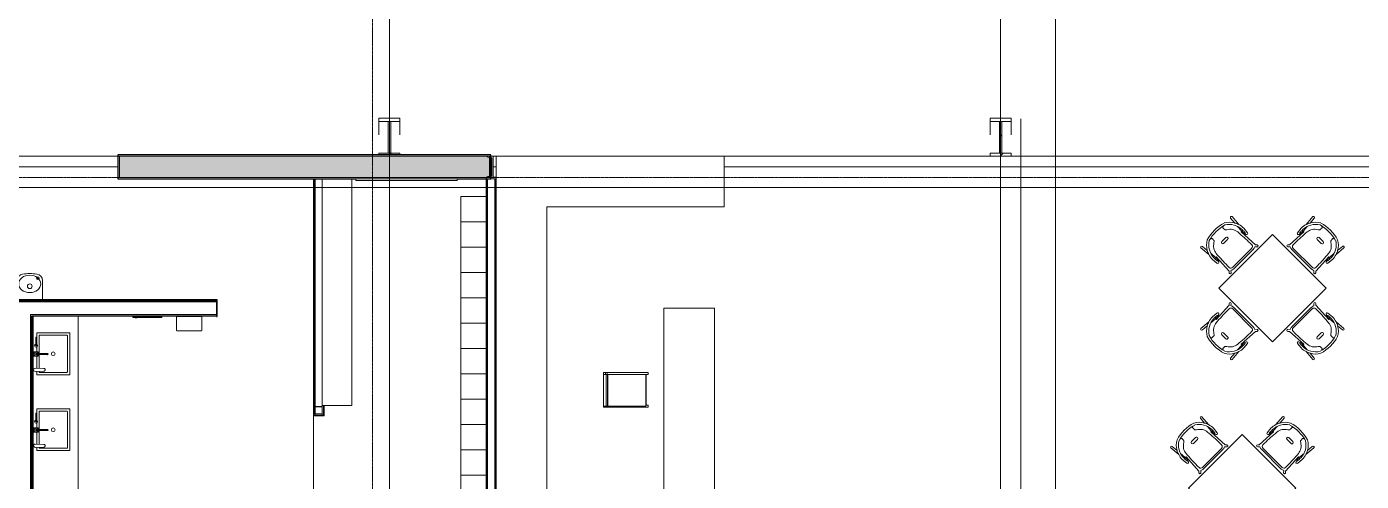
# Model space of a CAD drawing. Header units: inches. Extents: x 25369 to 33161, y -23509 to -20274.
# Drawn here: x 31449 to 32081, y -22514 to -22298 of the extents above; entities that cross this region are included whole.
import ezdxf

# ---------------------------------------------------------------- set-up
doc = ezdxf.new("R2010")
doc.units = ezdxf.units.IN
doc.header["$MEASUREMENT"] = 0
doc.linetypes.add('Grid Line 1_2_', pattern=[0.875, 0.5, -0.125, 0.125, -0.125])
for name, color, linetype, lineweight in [('A-AREA', 32, 'Continuous', 9), ('A-FLOR', 192, 'Continuous', 9), ('A-GENM', 13, 'Continuous', 9), ('A-WALL', 113, 'Continuous', 9), ('A-WALL-PATT', 111, 'Continuous', 25), ('G-ANNO-SYMB', 111, 'Continuous', 9), ('I-FURN', 30, 'Continuous', 9), ('I-WALL', 2, 'Continuous', 9), ('P-SANR-FIXT', 6, 'Continuous', 9), ('Q-CASE', 31, 'Continuous', 9), ('Q-SPCQ', 91, 'Continuous', 9), ('S-BEAM', 12, 'Continuous', 9), ('S-COLS', 52, 'Continuous', 9), ('S-GRID', 1, 'Continuous', 9)]:
    doc.layers.add(name, color=color, linetype=linetype, lineweight=lineweight)
pattern_1 = [(0, (5929.126, 0), (61.44, 15.36), [2.534, -43.546, 2.534, -43.546, -245.76]), (0, (5929.126, 0), (61.44, 15.36), [-92.16, 2.534, -89.626, 2.534, -43.546, -107.52]), (0, (5929.126, 0), (61.44, 15.36), [-230.4, 2.534, -28.186, 2.534, -74.266]), (120, (5952.166, 7.68), (-44.02215, 45.528601), [2.534, -43.546, 2.534, -43.546, -245.76]), (120, (5952.166, 7.68), (-44.02215, 45.528601), [-92.16, 2.534, -89.626, 2.534, -43.546, -107.52]), (120, (5952.166, 7.68), (-44.02215, 45.528601), [-230.4, 2.534, -28.186, 2.534, -74.266]), (240, (5959.846, 38.4), (-17.41785, -60.888601), [2.534, -43.546, 2.534, -43.546, -245.76]), (240, (5959.846, 38.4), (-17.41785, -60.888601), [-92.16, 2.534, -89.626, 2.534, -43.546, -107.52]), (240, (5959.846, 38.4), (-17.41785, -60.888601), [-230.4, 2.534, -28.186, 2.534, -74.266])]
pattern_2 = [(225, (31620.517, -22360.053), (19.00703, -19.00703), []), (225, (31620.517, -22388.853), (19.00703, -19.00703), [])]
pattern_3 = [(225, (31910.017, -22360.053), (19.00703, -19.00703), []), (225, (31910.017, -22388.853), (19.00703, -19.00703), [])]

# ---------------------------------------------------------------- blocks, each defined once
blk = doc.blocks.new('Locker-Double Stacked - 12_ x 12_-3246-Overall Floor Plan')
at = {"layer": 'I-FURN', "color": 7}
for p, q in [((-6, -6), (-6, 6)), ((-6, 6), (6, 6)), ((6, 6), (6, -6)), ((6, -6), (-6, -6))]:
    blk.add_line(p, q, dxfattribs=at)
blk = doc.blocks.new('Furniture 6 - Furniture 1-2394-Overall Floor Plan')
at = {"layer": 'I-FURN', "color": 7}
for p, q in [((25639.99, -22496.3), (25639.99, -22496.43)), ((25653.99, -22603.74), (25653.99, -22496.3)), ((25639.99, -22603.74), (25653.99, -22603.74))]:
    blk.add_line(p, q, dxfattribs=at)
blk = doc.blocks.new('Drinking_Fountain-Haws_Corporation-Wall_Mounted_1119 - 1119-355850-Overall Floor Plan')
at = {"layer": 'P-SANR-FIXT', "color": 7}
for p, q in [((13.07, 20.75), (13.07, 5.95)), ((25.07, 5.95), (25.07, 20.75)), ((29.07, 15), (29.07, 5.95)), ((41.07, 5.95), (41.07, 15)), ((43.07, 5.95), (11.07, 5.95)), ((11.07, 5.95), (11.07, 5.7)), ((43.07, 5.7), (43.07, 5.95))]:
    blk.add_line(p, q, dxfattribs=at)
for centre, radius in [((19.07, 17.94), 1.13), ((22.94, 21.8), 0.625), ((35.07, 12.19), 1.13), ((38.94, 16.07), 0.625)]:
    blk.add_circle(centre, radius, dxfattribs=at)
for centre, radius, start, end in [((16.07, 20.75), 3, 97.57756, 180), ((19.07, -1.8), 25.75, 82.42244, 97.57756), ((22.07, 20.75), 3, 360, 82.42244), ((32.07, 15), 3, 97.57756, 180), ((35.07, -7.55), 25.75, 82.42244, 97.57756), ((38.07, 15), 3, 360, 82.42244)]:
    blk.add_arc(centre, radius, start, end, dxfattribs=at)
for centre, ratio in [((19.07, 19.07), 0.786373), ((35.07, 13.32), 0.786365)]:
    blk.add_ellipse(centre, major_axis=(-5.25, 0), ratio=ratio, dxfattribs=at)
blk = doc.blocks.new('Dispenser_Disposal-Paper-Frost_Products_LTD_-Recessed-400A - Steel-Stainless-37173-Overall Floor Plan')
at = {"layer": 'Q-SPCQ', "color": 10, "lineweight": 13}
for p, q in [((25450.02, -22435.86), (25450.02, -22435.26)), ((25450.02, -22435.26), (25450.87, -22435.26)), ((25450.02, -22435.86), (25463.69, -22435.86)), ((25450.09, -22435.26), (25450.09, -22435.94)), ((25450.39, -22435.55), (25450.09, -22435.86)), ((25450.09, -22435.94), (25463.69, -22435.94)), ((25451.06, -22435.94), (25450.09, -22435.94)), ((25450.18, -22435.21), (25450.18, -22435.18)), ((25450.83, -22435.21), (25450.18, -22435.21)), ((25463.34, -22435.26), (25450.39, -22435.26)), ((25450.39, -22435.26), (25450.39, -22435.55)), ((25451.1, -22435.2), (25450.87, -22435.2)), ((25450.87, -22435.26), (25450.87, -22435.2)), ((25450.9, -22435.26), (25450.9, -22435.2)), ((25451.06, -22436.07), (25451.06, -22435.94)), ((25451.93, -22436.07), (25451.06, -22436.07)), ((25451.91, -22436.09), (25451.08, -22436.09)), ((25451.17, -22435.26), (25451.1, -22435.2)), ((25451.55, -22435.18), (25451.55, -22435.26)), ((25451.83, -22435.26), (25451.83, -22435.18)), ((25463.69, -22435.94), (25451.93, -22435.94)), ((25451.93, -22435.94), (25451.93, -22436.07)), ((25463.15, -22435.21), (25462.98, -22435.21)), ((25463.15, -22435.21), (25463.65, -22435.21)), ((25463.15, -22435.25), (25463.15, -22435.21)), ((25463.6, -22435.25), (25463.15, -22435.25)), ((25463.39, -22435.31), (25463.39, -22435.56)), ((25463.39, -22435.55), (25463.39, -22435.33)), ((25463.39, -22435.33), (25463.72, -22435.33)), ((25463.69, -22435.86), (25463.39, -22435.56)), ((25463.63, -22435.18), (25463.63, -22435.21)), ((25463.65, -22435.18), (25463.65, -22435.21)), ((25463.69, -22435.94), (25463.69, -22435.33)), ((25463.69, -22435.86), (25463.77, -22435.86)), ((25463.72, -22435.28), (25463.72, -22435.33)), ((25463.72, -22435.33), (25463.76, -22435.33)), ((25463.76, -22435.33), (25463.76, -22435.86))]:
    blk.add_line(p, q, dxfattribs=at)
for centre, radius, start, end in [((25450.09, -22435.86), 0.0768, 180, 270), ((25450.09, -22435.86), 0.029, 180, 270), ((25450.83, -22435.15), 0.0665, 270, 0), ((25450.83, -22435.15), 0.0665, 270, 312.1544), ((25451.08, -22436.07), 0.02, 180, 270), ((25451.91, -22436.07), 0.02, 270, 0), ((25462.98, -22435.15), 0.0665, 180, 270), ((25463.34, -22435.31), 0.05, 0, 90), ((25463.65, -22435.28), 0.0625, 153.896, 233.13011), ((25463.65, -22435.28), 0.0625, 302.41174, 90.07285), ((25463.65, -22435.28), 0.0625, 359.83907, 90), ((25463.69, -22435.86), 0.0763, 270, 0)]:
    blk.add_arc(centre, radius, start, end, dxfattribs=at)
blk = doc.blocks.new('Bradley-Washroom_Accessories-Mirrors-747_Standard - 84_ x 36_ _ BradEX-219120-Overall Floor Plan')
at = {"layer": 'Q-SPCQ', "color": 7}
for p, q in [((25522.14, -22455.74), (25522.14, -22435.74)), ((25522.39, -22435.74), (25522.14, -22435.74)), ((25522.39, -22435.74), (25522.39, -22455.74)), ((25522.14, -22455.74), (25522.42, -22455.74)), ((25522.14, -22457.74), (25522.14, -22455.74)), ((25522.42, -22457.74), (25522.42, -22455.74)), ((25522.42, -22457.74), (25522.14, -22457.74)), ((25522.14, -22497.74), (25522.14, -22457.74)), ((25522.39, -22457.74), (25522.39, -22497.74)), ((25522.14, -22497.74), (25522.42, -22497.74)), ((25522.14, -22499.74), (25522.14, -22497.74)), ((25522.42, -22499.74), (25522.14, -22499.74)), ((25522.14, -22519.74), (25522.14, -22499.74)), ((25522.39, -22499.74), (25522.39, -22519.74)), ((25522.42, -22499.74), (25522.42, -22497.74)), ((25522.14, -22519.74), (25522.39, -22519.74))]:
    blk.add_line(p, q, dxfattribs=at)
blk = doc.blocks.new('Bradley-Washroom_Accessories-Mirrors-780_Custom - Bradley-Washroom_Accessories-Mirrors-780_Custom-177760-Overall Floor Plan')
at = {"layer": 'Q-SPCQ', "color": 7}
for p, q in [((25320.64, -22370.3), (25368.64, -22370.3)), ((25320.64, -22370.3), (25320.64, -22371.05)), ((25368.64, -22371.05), (25320.64, -22371.05)), ((25368.64, -22371.05), (25368.64, -22370.3))]:
    blk.add_line(p, q, dxfattribs=at)
blk = doc.blocks.new('Counter Top - 24_ Depth-194481-Overall Floor Plan')
at = {"layer": 'Q-CASE', "color": 7}
for p, q in [((-47.26, 22), (36.86, 22)), ((37.86, 0.75), (-47.26, 0.75)), ((37.86, 2.25), (37.86, 0))]:
    blk.add_line(p, q, dxfattribs=at)
blk = doc.blocks.new('Soap_Dispenser-TOTO-TES1ADC-05 - Polished Chrome-194390-Overall Floor Plan')
at = {"layer": 'A-GENM', "color": 7}
for p, q in [((-0.79, 0), (-0.66, 4.1)), ((0.66, 4.1), (0.79, 0.03))]:
    blk.add_line(p, q, dxfattribs=at)
blk.add_arc((0, 0), 0.791, 180.00097, 1.85205, dxfattribs=at)
blk.add_open_spline([(-0.66, 4.1), (-0.66, 4.16), (-0.65, 4.29), (-0.56, 4.47), (-0.42, 4.61), (-0.21, 4.73), (0.08, 4.76), (0.35, 4.67), (0.51, 4.53), (0.6, 4.4), (0.65, 4.25), (0.66, 4.15), (0.66, 4.1)], degree=3, knots=[-1, -1, -1, -1, -0.903846, -0.807692, -0.711538, -0.615385, -0.461538, -0.307692, -0.230769, -0.153846, -0.076923, 0, 0, 0, 0], dxfattribs=at)
blk = doc.blocks.new('Faucet-Lavatory-Zurn-Z6920XL - Z6920-XL-ADM2-H4-162583-Overall Floor Plan')
at = {"layer": 'P-SANR-FIXT'}
for p, q in [((1, 1), (-1, 1)), ((-1, 1), (-1, -1)), ((-0.25, 0), (-0.25, -5.25)), ((0.25, -5.25), (0.25, 0)), ((1, -1), (1, 1)), ((8, 0.12), (4, 0.12)), ((4, 0.12), (4, -0.12)), ((8, -0.12), (8, 0.12)), ((-1, -1), (-0.25, -1)), ((0.33, -1), (1, -1)), ((4, -0.12), (8, -0.12))]:
    blk.add_line(p, q, dxfattribs=at)
blk.add_circle((4, 0), 0.719, dxfattribs=at)
for centre, radius, start, end in [((0, 0), 0.875, 0, 180), ((0, 0), 0.875, 180, 252.85714), ((0, 0), 0.25, 360, 180), ((0, 0), 0.875, 292.91361, 0), ((0, -5.37), 0.281, 152.73396, 27.26604)]:
    blk.add_arc(centre, radius, start, end, dxfattribs=at)
blk = doc.blocks.new('Faucet-Lavatory-Zurn-Z6920XL - Z6920-XL-ADM2-H4-V59-Overall Floor Plan')
at = {"layer": 'P-SANR-FIXT'}
for p, q in [((1, 1), (-1, 1)), ((-1, 1), (-1, -1)), ((-0.25, 0), (-0.25, -5.25)), ((0.25, -5.25), (0.25, 0)), ((1, -1), (1, 1)), ((8, 0.12), (4, 0.12)), ((4, 0.12), (4, -0.12)), ((8, -0.12), (8, 0.12)), ((-1, -1), (-0.25, -1)), ((0.25, -1), (1, -1)), ((4, -0.12), (8, -0.12))]:
    blk.add_line(p, q, dxfattribs=at)
blk.add_circle((4, 0), 0.719, dxfattribs=at)
for centre, radius, start, end in [((0, 0), 0.875, 0, 180), ((0, 0), 0.875, 180, 252.85714), ((0, 0), 0.25, 360, 180), ((0, 0), 0.875, 287.14286, 0), ((0, -5.37), 0.281, 152.73396, 27.26604)]:
    blk.add_arc(centre, radius, start, end, dxfattribs=at)
blk = doc.blocks.new('Sink-Under_Counter-Kohler-2882 - White-194391-Overall Floor Plan')
at = {"layer": 'P-SANR-FIXT', "color": 7}
for p, q in [((9.91, 7.81), (-9.91, 7.81)), ((-9.91, 7.81), (-9.91, -7.81)), ((-8.81, -6.46), (-8.81, 6.46)), ((-8.56, 6.71), (8.56, 6.71)), ((8.81, 6.46), (8.81, -6.46)), ((9.91, -7.81), (9.91, 7.81)), ((-9.91, -7.81), (-0.85, -7.81)), ((-0.1, -6.71), (-8.56, -6.71)), ((6.87, -6.71), (0.4, -6.71)), ((1.15, -7.81), (6.83, -7.81)), ((8.56, -6.71), (8.33, -6.71)), ((8.37, -7.81), (9.91, -7.81))]:
    blk.add_line(p, q, dxfattribs=at)
for centre, radius, start, end in [((-8.56, 6.46), 0.25, 90, 180), ((8.56, 6.46), 0.25, 0, 90), ((0, 0), 0.875, 0, 180), ((0, 0), 0.875, 180, 0), ((-8.56, -6.46), 0.25, 180, 270), ((8.56, -6.46), 0.25, 270, 0)]:
    blk.add_arc(centre, radius, start, end, dxfattribs=at)
blk = doc.blocks.new('Sink-Under_Counter-Kohler-2882 - White-V68-Overall Floor Plan')
at = {"layer": 'P-SANR-FIXT', "color": 7}
for p, q in [((9.91, 7.81), (-9.91, 7.81)), ((-9.91, 7.81), (-9.91, -7.81)), ((-8.81, -6.46), (-8.81, 6.46)), ((-8.56, 6.71), (8.56, 6.71)), ((8.81, 6.46), (8.81, -6.46)), ((9.91, -7.81), (9.91, 7.81)), ((-9.91, -7.81), (-0.85, -7.81)), ((-0.18, -6.71), (-8.56, -6.71)), ((6.87, -6.71), (0.4, -6.71)), ((1.15, -7.81), (6.83, -7.81)), ((8.56, -6.71), (8.33, -6.71)), ((8.37, -7.81), (9.91, -7.81))]:
    blk.add_line(p, q, dxfattribs=at)
for centre, radius, start, end in [((-8.56, 6.46), 0.25, 90, 180), ((8.56, 6.46), 0.25, 0, 90), ((0, 0), 0.875, 0, 180), ((0, 0), 0.875, 180, 0), ((-8.56, -6.46), 0.25, 180, 270), ((8.56, -6.46), 0.25, 270, 0)]:
    blk.add_arc(centre, radius, start, end, dxfattribs=at)
blk = doc.blocks.new('HSS-Hollow Structural Section-Column - HSS3-1_2X3-1_2X1_8-V74-Overall Floor Plan')
at = {"layer": 'S-COLS'}
h = blk.add_hatch(dxfattribs=at)
h.set_pattern_fill('FP_38', color=256, style=0, pattern_type=2)
h.set_pattern_definition([(45, (-19728.764, 22479.99), (-19.00703, 19.00703), []), (45, (-19728.764, 22508.79), (-19.00703, 19.00703), [])])
h.paths.add_polyline_path([(-1.52, -1.75), (1.52, -1.75), (1.52, -1.63), (-1.52, -1.63)], flags=0)
h.paths.add_polyline_path([(1.63, -1.52), (1.75, -1.52), (1.75, 1.52), (1.63, 1.52)], flags=0)
h.paths.add_polyline_path([(-1.75, -1.52), (-1.63, -1.52), (-1.63, 1.52), (-1.75, 1.52)], flags=0)
h.paths.add_polyline_path([(1.52, 1.63), (1.52, 1.75), (-1.52, 1.75), (-1.52, 1.63)], flags=0)
at = {"layer": 'S-COLS', "color": 170, "lineweight": 15}
for p, q in [((-1.75, 1.52), (-1.75, -1.52)), ((-1.63, -1.52), (-1.63, 1.52)), ((1.52, 1.75), (-1.52, 1.75)), ((-1.52, 1.63), (1.52, 1.63)), ((1.63, 1.52), (1.63, -1.52)), ((1.75, -1.52), (1.75, 1.52)), ((1.52, -1.63), (-1.52, -1.63)), ((-1.52, -1.75), (1.52, -1.75))]:
    blk.add_line(p, q, dxfattribs=at)
for centre, radius, start, end in [((-1.52, 1.52), 0.232, 90, 180), ((-1.52, 1.52), 0.116, 90, 180), ((1.52, 1.52), 0.232, 360, 90), ((1.52, 1.52), 0.116, 0, 90), ((-1.52, -1.52), 0.232, 180, 270), ((-1.52, -1.52), 0.116, 180, 270), ((1.52, -1.52), 0.232, 270, 360), ((1.52, -1.52), 0.116, 270, 360)]:
    blk.add_arc(centre, radius, start, end, dxfattribs=at)
blk = doc.blocks.new('Hand_Dryer-Excel_Dryer-XLERATOR_Unit - Not a Type - Load Type Catalog-357530-Overall Floor Plan')
at = {"layer": 'Q-SPCQ', "color": 7}
for p, q in [((25590.61, -22442.03), (25590.61, -22435.43)), ((25590.61, -22435.43), (25602.55, -22435.43)), ((25602.55, -22435.43), (25602.55, -22442.03)), ((25602.3, -22442.3), (25590.86, -22442.3))]:
    blk.add_line(p, q, dxfattribs=at)
for centre, start, end in [((25590.86, -22442.05), 175.97478, 270), ((25602.3, -22442.05), 270, 4.02522)]:
    blk.add_arc(centre, 0.251, start, end, dxfattribs=at)
blk = doc.blocks.new('Locker Rooms and Restrooms_rvt-2-Overall Floor Plan')
at = {"layer": 'A-WALL-PATT', "lineweight": 9}
h = blk.add_hatch(dxfattribs=at)
h.set_pattern_fill('FP_15', style=0, pattern_type=2)
h.set_pattern_definition(pattern_1)
h.paths.add_polyline_path([(25591.93, -22428.55), (25609.52, -22428.55), (25609.52, -22427.93), (25434.27, -22427.93), (25434.27, -22428.55), (25556.84, -22428.55)], flags=0)
h = blk.add_hatch(dxfattribs=at)
h.set_pattern_fill('FP_15', style=0, pattern_type=2)
h.set_pattern_definition(pattern_1)
h.paths.add_polyline_path([(25501.52, -22435.18), (25502.14, -22435.18), (25502.14, -22434.55), (25434.27, -22434.55), (25434.27, -22435.18), (25486.65, -22435.18)], flags=0)
h.paths.add_polyline_path([(25609.52, -22435.18), (25609.52, -22434.55), (25521.39, -22434.55), (25521.39, -22435.18), (25591.93, -22435.18)], flags=0)
h.paths.add_polyline_path([(25505.64, -22435.18), (25517.89, -22435.18), (25517.89, -22434.55), (25505.64, -22434.55)], flags=0)
at = {"layer": 'A-FLOR', "color": 7}
for p, q in [((25655.52, -22370.3), (25655.52, -22370.43)), ((25655.52, -22482.37), (25655.52, -22526.69))]:
    blk.add_line(p, q, dxfattribs=at)
at = {"layer": 'A-WALL', "color": 7}
for p, q in [((25659.64, -22478.47), (25659.64, -22370.43)), ((25434.27, -22428.55), (25609.52, -22428.55)), ((25609.52, -22428.55), (25609.52, -22427.93)), ((25609.52, -22434.55), (25609.52, -22428.55)), ((25521.39, -22435.18), (25521.39, -22434.55)), ((25521.39, -22434.55), (25609.52, -22434.55)), ((25521.39, -22435.18), (25521.39, -22691.3)), ((25609.52, -22435.18), (25609.52, -22434.55)), ((25659.64, -22481.74), (25659.64, -22481.51))]:
    blk.add_line(p, q, dxfattribs=at)
at = {"layer": 'I-WALL', "color": 250, "lineweight": 25}
for p, q in [((25655.52, -22370.43), (25655.52, -22482.37)), ((25656.14, -22370.43), (25655.52, -22370.43)), ((25656.14, -22370.43), (25656.14, -22478.47)), ((25659.64, -22370.43), (25656.14, -22370.43)), ((25656.14, -22478.47), (25656.14, -22370.43)), ((25609.77, -22427.68), (25434.27, -22427.68)), ((25609.52, -22427.93), (25434.27, -22427.93)), ((25434.27, -22427.93), (25609.52, -22427.93)), ((25609.77, -22427.93), (25609.77, -22427.68)), ((25609.77, -22435.43), (25609.77, -22427.93)), ((25522.02, -22691.3), (25522.02, -22435.18)), ((25522.02, -22435.18), (25609.52, -22435.18)), ((25609.52, -22435.43), (25609.77, -22435.43)), ((25656.14, -22481.51), (25656.14, -22481.74)), ((25656.14, -22481.74), (25656.14, -22481.51)), ((25656.14, -22481.74), (25656.37, -22481.74)), ((25656.37, -22481.74), (25656.14, -22481.74)), ((25659.41, -22481.74), (25659.64, -22481.74)), ((25659.64, -22481.74), (25659.41, -22481.74)), ((25660.27, -22482.37), (25660.27, -22481.74)), ((25655.52, -22482.37), (25656.14, -22482.37)), ((25656.14, -22482.37), (25660.27, -22482.37))]:
    blk.add_line(p, q, dxfattribs=at)
at = {"layer": 'I-WALL', "color": 7}
for p, q in [((25660.27, -22481.74), (25660.27, -22477.74)), ((25660.52, -22477.74), (25660.52, -22482.62)), ((25660.27, -22482.62), (25660.52, -22482.62))]:
    blk.add_line(p, q, dxfattribs=at)
at = {"lineweight": 9}
for name, p in [('Furniture 6 - Furniture 1-2394-Overall Floor Plan', (19.65, 126)), ('Bradley-Washroom_Accessories-Mirrors-780_Custom - Bradley-Washroom_Accessories-Mirrors-780_Custom-177760-Overall Floor Plan', (354.81, 0)), ('Drinking_Fountain-Haws_Corporation-Wall_Mounted_1119 - 1119-355850-Overall Floor Plan', (25486.03, -22433.37)), ('Bradley-Washroom_Accessories-Mirrors-747_Standard - 84_ x 36_ _ BradEX-219120-Overall Floor Plan', (0, 0)), ('Dispenser_Disposal-Paper-Frost_Products_LTD_-Recessed-400A - Steel-Stainless-37173-Overall Floor Plan', (119.87, 0)), ('Hand_Dryer-Excel_Dryer-XLERATOR_Unit - Not a Type - Load Type Catalog-357530-Overall Floor Plan', (0, 0)), ('HSS-Hollow Structural Section-Column - HSS3-1_2X3-1_2X1_8-V74-Overall Floor Plan', (25657.89, -22479.99))]:
    blk.add_blockref(name, p, dxfattribs=at)
for name, p, rotation in [('Locker-Double Stacked - 12_ x 12_-3246-Overall Floor Plan', (25731.27, -22384.68), 270), ('Locker-Double Stacked - 12_ x 12_-3246-Overall Floor Plan', (25731.27, -22396.68), 270), ('Locker-Double Stacked - 12_ x 12_-3246-Overall Floor Plan', (25731.27, -22408.68), 270), ('Locker-Double Stacked - 12_ x 12_-3246-Overall Floor Plan', (25731.27, -22420.68), 270), ('Locker-Double Stacked - 12_ x 12_-3246-Overall Floor Plan', (25731.27, -22432.68), 270), ('Counter Top - 24_ Depth-194481-Overall Floor Plan', (25522.02, -22482.44), 270.0000000000002), ('Sink-Under_Counter-Kohler-2882 - White-V68-Overall Floor Plan', (25532.2, -22453.18), 270), ('Locker-Double Stacked - 12_ x 12_-3246-Overall Floor Plan', (25731.27, -22444.68), 270), ('Faucet-Lavatory-Zurn-Z6920XL - Z6920-XL-ADM2-H4-162583-Overall Floor Plan', (25524.08, -22453.33), 89.99999999999962), ('Locker-Double Stacked - 12_ x 12_-3246-Overall Floor Plan', (25731.27, -22456.68), 270), ('Soap_Dispenser-TOTO-TES1ADC-05 - Polished Chrome-194390-Overall Floor Plan', (25523.66, -22460.78), 270.0000000000303), ('Locker-Double Stacked - 12_ x 12_-3246-Overall Floor Plan', (25731.27, -22468.68), 270), ('Locker-Double Stacked - 12_ x 12_-3246-Overall Floor Plan', (25731.27, -22480.68), 270), ('Faucet-Lavatory-Zurn-Z6920XL - Z6920-XL-ADM2-H4-V59-Overall Floor Plan', (25524.08, -22489.33), 89.99999999999962), ('Sink-Under_Counter-Kohler-2882 - White-194391-Overall Floor Plan', (25532.2, -22489.18), 270), ('Locker-Double Stacked - 12_ x 12_-3246-Overall Floor Plan', (25731.27, -22492.68), 270), ('Soap_Dispenser-TOTO-TES1ADC-05 - Polished Chrome-194390-Overall Floor Plan', (25523.66, -22496.78), 270.0000000000405), ('Locker-Double Stacked - 12_ x 12_-3246-Overall Floor Plan', (25731.27, -22504.68), 270), ('Locker-Double Stacked - 12_ x 12_-3246-Overall Floor Plan', (25731.27, -22516.68), 270)]:
    blk.add_blockref(name, p, dxfattribs=dict(at, rotation=rotation))
blk = doc.blocks.new('Casework 1 - Casework 1-456223-Overall Floor Plan')
at = {"layer": 'Q-CASE'}
for p, q in [((25850.02, -22359.55), (25742.02, -22359.55)), ((25742.02, -22359.55), (25742.02, -22369.55)), ((25850.02, -22383.55), (25850.02, -22359.55)), ((25766.02, -22602.04), (25766.02, -22383.55)), ((25766.02, -22383.55), (25850.02, -22383.55)), ((25845.39, -22431.55), (25821.39, -22431.55)), ((25821.39, -22431.55), (25821.39, -22602.04)), ((25845.39, -22602.04), (25845.39, -22431.55)), ((25763.89, -22602.04), (25766.02, -22602.04))]:
    blk.add_line(p, q, dxfattribs=at)
blk = doc.blocks.new('Bar_Stool_6722_1_ - Bar_Stool_6722_1_-477960-Overall Floor Plan')
at = {"layer": 'I-FURN'}
for p, q in [((0, 19.21), (0, 21.13)), ((1, 21.13), (0, 21.13)), ((0, 17.72), (0, 19.21)), ((1, 21.13), (1, 20.14)), ((1, 20.14), (15.5, 20.14)), ((1, 20.14), (1, 19.99)), ((16, 20), (1, 20)), ((1, 19.89), (1, 19.99)), ((1, 17.63), (1, 19.89)), ((15.5, 20.14), (15.5, 21.13)), ((16.5, 21.13), (15.5, 21.13)), ((15.5, 19.98), (15.5, 20.14)), ((16, 19.99), (16, 19.89)), ((16, 19.89), (16, 17.63)), ((16.5, 21.13), (16.5, 19.21)), ((16.5, 19.21), (16.5, 17.72)), ((0, 1.78), (0, 17.72)), ((1, 2.03), (1, 17.63)), ((16, 17.63), (16, 2.03)), ((16.5, 17.72), (16.5, 1.78)), ((1, 1.78), (0, 1.78)), ((0, 1.78), (0, 0.98)), ((1, 0.98), (0, 0.98)), ((0, 0.98), (0, 0)), ((0, 0), (1, 0)), ((1, 1.91), (1, 2.03)), ((16, 2.03), (1, 2.03)), ((1, 1.24), (1, 1.91)), ((16, 1.91), (1, 1.91)), ((1, 0), (1, 1.24)), ((1, 1.24), (16, 1.24)), ((16, 2.03), (16, 1.91)), ((16, 1.91), (16, 1.24)), ((16.5, 1.78), (16, 1.78)), ((16, 1.24), (16, 0)), ((16.5, 0.98), (16, 0.98)), ((16, 0), (16.5, 0)), ((16.5, 0.98), (16.5, 1.78)), ((16.5, 0), (16.5, 0.98)), ((1, 0), (16, 0))]:
    blk.add_line(p, q, dxfattribs=at)
blk = doc.blocks.new('Falcon 7700 Series Pedestal Base - 36_ Square Top x 30_ - Wheelchair Height-460525-Overall Floor Plan')
at = {"layer": 'I-FURN'}
for p, q in [((18, 18), (-18, 18)), ((-18, 18), (-18, -18)), ((18, -18), (18, 18)), ((-18, -18), (18, -18))]:
    blk.add_line(p, q, dxfattribs=at)
blk = doc.blocks.new('HermanMiller_Collection_Air-Chair_SideChair_Arms - Arms-457867-Overall Floor Plan')
at = {"layer": 'I-FURN'}
for p, q in [((-3.55, 10.02), (-8.45, 10.45)), ((-8.45, 9.45), (-5.47, 9.18)), ((-3.35, 9.02), (-0.6, 8.8)), ((2.04, 10.2), (-0.69, 10.45)), ((-0.34, 8.32), (-0.6, 8.8)), ((-0.6, 8.8), (0.38, 8.73)), ((8.79, 8.8), (-0.34, 8.32)), ((0.77, 8.78), (2.2, 9.22)), ((6.45, 7.57), (7.62, 7.57)), ((8.7, 6.35), (8.7, -6.35)), ((9.32, 9.33), (8.79, 8.8)), ((9.17, 7.94), (10.01, 8.64)), ((9.52, -6.69), (9.52, 6.69)), ((-3.6, 1.35), (-3.6, -1.35)), ((-2.35, -1.35), (-2.35, 1.35)), ((-5.47, -9.18), (-8.45, -9.45)), ((-8.45, -10.45), (-3.55, -10.02)), ((-3.35, -9.02), (-0.6, -8.8)), ((-0.69, -10.45), (2.04, -10.2)), ((-0.6, -8.8), (-0.34, -8.32)), ((0.38, -8.73), (-0.6, -8.8)), ((-0.34, -8.32), (8.79, -8.8)), ((2.2, -9.22), (0.77, -8.78)), ((6.45, -7.57), (7.62, -7.57)), ((8.79, -8.8), (9.32, -9.33)), ((10.01, -8.64), (9.17, -7.94))]:
    blk.add_line(p, q, dxfattribs=at)
for centre, radius, start, end in [((-1.51, 1.66), 8.5, 117.78509, 152.21491), ((-8.45, 9.95), 0.5, 90, 270), ((-0.65, 0.76), 8.69, 90.78928, 148.92022), ((-2.46, 4.97), 5.17, 102.20965, 125.54804), ((-0.92, 1.66), 5.55, 95.46765, 123.46257), ((-1.25, 4.41), 6.06, 84.72014, 112.31104), ((6.58, -76.67), 84.24, 90.09111, 95.46765), ((-0.51, -9.88), 19.32, 84.42218, 90.78928), ((0.44, 9.26), 0.53, 159.74052, 262.71978), ((0.45, 9.65), 0.924, 265.61152, 290.36387), ((1.81, 9.64), 0.521, 212.95553, 275.04447), ((2.06, 9.7), 0.499, 287, 91.30538), ((7.62, 6.48), 1.09, 353.24671, 90.09111), ((7.56, 6.82), 1.97, 356.10334, 34.65425), ((9.66, 8.99), 0.49, 315, 135), ((9.93, 0), 19.77, 163.47875, 196.52125), ((9.93, 0), 18.77, 163.78547, 196.21453), ((-7.66, 5.36), 2.08, 305.4968, 328.6439), ((-0.23, 0.83), 6.63, 124.50042, 148.6439), ((-2.98, 1.35), 0.625, 360, 180), ((-1.51, -1.66), 8.5, 207.78509, 242.21491), ((-0.65, -0.76), 8.69, 211.07978, 269.21072), ((-7.66, -5.36), 2.08, 31.3561, 54.5032), ((-0.23, -0.83), 6.63, 211.3561, 235.49958), ((-0.92, -1.66), 5.55, 236.53743, 264.53235), ((-2.98, -1.35), 0.625, 180, 360), ((-8.45, -9.95), 0.5, 90, 270), ((-2.46, -4.97), 5.17, 234.45196, 257.79035), ((-1.25, -4.41), 6.06, 247.68896, 275.27986), ((6.58, 76.67), 84.24, 264.53235, 269.90889), ((-0.51, 9.88), 19.32, 269.21072, 275.57782), ((0.44, -9.26), 0.53, 97.28022, 200.25948), ((0.45, -9.65), 0.924, 69.63613, 94.38848), ((1.81, -9.64), 0.521, 84.95553, 147.04447), ((2.06, -9.7), 0.499, 268.69462, 73), ((7.62, -6.48), 1.09, 269.90889, 6.75329), ((7.56, -6.82), 1.97, 325.34575, 3.89666), ((9.66, -8.99), 0.49, 225, 45)]:
    blk.add_arc(centre, radius, start, end, dxfattribs=at)
for centre, major_axis, ratio, start_param, end_param in [((-7.46, 6.92), (0.03, 3.66), 0.320235, 2.34328, 2.536765), ((-7.87, 5.38), (-0.03, 1.79), 0.298783, 2.522217, 3.153947), ((-7.46, -6.92), (-0.03, 3.66), 0.320235, 0.604828, 0.798312), ((-7.87, -5.38), (0.03, 1.79), 0.298783, 6.270831, 6.902561)]:
    blk.add_ellipse(centre, major_axis=major_axis, ratio=ratio, start_param=start_param, end_param=end_param, dxfattribs=at)
for points in [[(-6.45, 3.67), (-6.52, 3.66), (-6.67, 3.64), (-6.9, 3.62), (-7.13, 3.61), (-7.4, 3.6), (-7.65, 3.59), (-7.83, 3.59)], [(-6.45, -3.67), (-6.52, -3.66), (-6.67, -3.64), (-6.9, -3.62), (-7.13, -3.61), (-7.4, -3.6), (-7.65, -3.59), (-7.83, -3.59)]]:
    blk.add_open_spline(points, degree=3, knots=[-1, -1, -1, -1, -0.75, -0.5, -0.375, -0.25, 0, 0, 0, 0], dxfattribs=at)
blk = doc.blocks.new('HermanMiller_Collection_Air-Chair_SideChair_Arms - Arms-460524-Overall Floor Plan')
at = {"layer": 'I-FURN'}
for p, q in [((-8.45, 10.45), (-3.55, 10.02)), ((-5.47, 9.18), (-8.45, 9.45)), ((-3.35, 9.02), (-0.6, 8.8)), ((-0.69, 10.45), (2.04, 10.2)), ((-0.6, 8.8), (-0.34, 8.32)), ((0.38, 8.73), (-0.6, 8.8)), ((-0.34, 8.32), (8.79, 8.8)), ((2.2, 9.22), (0.77, 8.78)), ((6.45, 7.57), (7.62, 7.57)), ((8.7, -6.35), (8.7, 6.35)), ((8.79, 8.8), (9.32, 9.33)), ((10.01, 8.64), (9.17, 7.94)), ((9.52, 6.69), (9.52, -6.69)), ((-3.6, -1.35), (-3.6, 1.35)), ((-2.35, 1.35), (-2.35, -1.35)), ((-8.45, -9.45), (-5.47, -9.18)), ((-3.55, -10.02), (-8.45, -10.45)), ((-3.35, -9.02), (-0.6, -8.8)), ((2.04, -10.2), (-0.69, -10.45)), ((-0.34, -8.32), (-0.6, -8.8)), ((-0.6, -8.8), (0.38, -8.73)), ((8.79, -8.8), (-0.34, -8.32)), ((0.77, -8.78), (2.2, -9.22)), ((6.45, -7.57), (7.62, -7.57)), ((9.32, -9.33), (8.79, -8.8)), ((9.17, -7.94), (10.01, -8.64))]:
    blk.add_line(p, q, dxfattribs=at)
for centre, radius, start, end in [((-1.51, 1.66), 8.5, 117.78509, 152.21491), ((-8.45, 9.95), 0.5, 90, 270), ((-0.65, 0.76), 8.69, 90.78928, 148.92022), ((-2.46, 4.97), 5.17, 102.20965, 125.54804), ((-0.92, 1.66), 5.55, 95.46765, 123.46257), ((-1.25, 4.41), 6.06, 84.72014, 112.31104), ((6.58, -76.67), 84.24, 90.09111, 95.46765), ((-0.51, -9.88), 19.32, 84.42218, 90.78928), ((0.44, 9.26), 0.53, 159.74052, 262.71978), ((0.45, 9.65), 0.924, 265.61152, 290.36387), ((1.81, 9.64), 0.521, 212.95553, 275.04447), ((2.06, 9.7), 0.499, 287, 91.30538), ((7.62, 6.48), 1.09, 353.24671, 90.09111), ((7.56, 6.82), 1.97, 356.10334, 34.65425), ((9.66, 8.99), 0.49, 315, 135), ((9.93, 0), 19.77, 163.47875, 196.52125), ((9.93, 0), 18.77, 163.78547, 196.21453), ((-7.66, 5.36), 2.08, 305.4968, 328.6439), ((-0.23, 0.83), 6.63, 124.50042, 148.6439), ((-2.98, 1.35), 0.625, 0, 180), ((-1.51, -1.66), 8.5, 207.78509, 242.21491), ((-0.65, -0.76), 8.69, 211.07978, 269.21072), ((-7.66, -5.36), 2.08, 31.3561, 54.5032), ((-0.23, -0.83), 6.63, 211.3561, 235.49958), ((-0.92, -1.66), 5.55, 236.53743, 264.53235), ((-2.98, -1.35), 0.625, 180, 0), ((-8.45, -9.95), 0.5, 90, 270), ((-2.46, -4.97), 5.17, 234.45196, 257.79035), ((-1.25, -4.41), 6.06, 247.68896, 275.27986), ((6.58, 76.67), 84.24, 264.53235, 269.90889), ((-0.51, 9.88), 19.32, 269.21072, 275.57782), ((0.44, -9.26), 0.53, 97.28022, 200.25948), ((0.45, -9.65), 0.924, 69.63613, 94.38848), ((1.81, -9.64), 0.521, 84.95553, 147.04447), ((2.06, -9.7), 0.499, 268.69462, 73), ((7.62, -6.48), 1.09, 269.90889, 6.75329), ((7.56, -6.82), 1.97, 325.34575, 3.89666), ((9.66, -8.99), 0.49, 225, 45)]:
    blk.add_arc(centre, radius, start, end, dxfattribs=at)
for centre, major_axis, ratio, start_param, end_param in [((-7.46, 6.92), (0.03, 3.66), 0.320235, 2.34328, 2.536765), ((-7.87, 5.38), (-0.03, 1.79), 0.298783, 2.522217, 3.153947), ((-7.46, -6.92), (-0.03, 3.66), 0.320235, 0.604828, 0.798312), ((-7.87, -5.38), (0.03, 1.79), 0.298783, 6.270831, 6.902561)]:
    blk.add_ellipse(centre, major_axis=major_axis, ratio=ratio, start_param=start_param, end_param=end_param, dxfattribs=at)
for points in [[(-6.45, 3.67), (-6.52, 3.66), (-6.67, 3.64), (-6.9, 3.62), (-7.13, 3.61), (-7.4, 3.6), (-7.65, 3.59), (-7.83, 3.59)], [(-6.45, -3.67), (-6.52, -3.66), (-6.67, -3.64), (-6.9, -3.62), (-7.13, -3.61), (-7.4, -3.6), (-7.65, -3.59), (-7.83, -3.59)]]:
    blk.add_open_spline(points, degree=3, knots=[-1, -1, -1, -1, -0.75, -0.5, -0.375, -0.25, 0, 0, 0, 0], dxfattribs=at)
blk = doc.blocks.new('columns and girder2 - one-1334686-Overall Floor Plan')
at = {"layer": 'S-BEAM'}
h = blk.add_hatch(dxfattribs=at)
h.set_pattern_fill('FP_23', color=256, style=0, pattern_type=2)
h.set_pattern_definition(pattern_2)
h.paths.add_polyline_path([(-5, -1.25), (-5, -2), (5, -2), (5, -1.25), (0, -1.25)], flags=0)
h.paths.add_polyline_path([(-5, -17.03), (-5, -18.55), (5, -18.55), (5, -17.03)], flags=0)
h.paths.add_polyline_path([(5, -1204.89), (-5, -1204.89), (-5, -1206.4), (5, -1206.4)], flags=0)
h.paths.add_polyline_path([(5, -1224.25), (-5, -1224.25), (-5, -1225), (5, -1225)], flags=0)
h = blk.add_hatch(dxfattribs=at)
h.set_pattern_fill('FP_23', color=256, style=0, pattern_type=2)
h.set_pattern_definition(pattern_2)
h.paths.add_polyline_path([(-0.63, -2), (-0.63, -17.03), (0.62, -17.03), (0.62, -2)], flags=0)
h.paths.add_polyline_path([(-0.63, -1206.4), (-0.63, -1224.25), (0.62, -1224.25), (0.62, -1206.4)], flags=0)
at = {"layer": 'S-BEAM', "lineweight": 15}
for p, q in [((-5, -1.25), (-5, -2)), ((-5, -2), (5, -2)), ((0.62, -2), (-0.63, -2)), ((-0.63, -2), (-0.63, -17.03)), ((0.62, -17.03), (0.62, -2)), ((5, -2), (5, -1.25)), ((5, -17.03), (-5, -17.03)), ((-5, -17.03), (-5, -18.55)), ((-5, -18.55), (5, -18.55)), ((-0.63, -17.03), (0.62, -17.03)), ((5, -18.55), (5, -17.03))]:
    blk.add_line(p, q, dxfattribs=at)
at = {"layer": 'S-BEAM'}
for p, q in [((-5, -17.03), (-5, -10.69)), ((5, -10.69), (5, -17.03))]:
    blk.add_line(p, q, dxfattribs=at)
blk = doc.blocks.new('columns and girder2 - one-V34-Overall Floor Plan')
at = {"layer": 'S-BEAM'}
h = blk.add_hatch(dxfattribs=at)
h.set_pattern_fill('FP_33', color=256, style=0, pattern_type=2)
h.set_pattern_definition(pattern_3)
h.paths.add_polyline_path([(5, -0.5), (-5, -0.5), (-5, -2), (5, -2)], flags=0)
h.paths.add_polyline_path([(-5, -17.03), (-5, -18.55), (5, -18.55), (5, -17.03)], flags=0)
h.paths.add_polyline_path([(-5, -1204.89), (-5, -1206.4), (5, -1206.4), (5, -1204.89)], flags=0)
h.paths.add_polyline_path([(-0.13, -1224.25), (-5, -1224.25), (-5, -1225), (5, -1225), (5, -1224.25), (0.62, -1224.25)], flags=0)
h = blk.add_hatch(dxfattribs=at)
h.set_pattern_fill('FP_33', color=256, style=0, pattern_type=2)
h.set_pattern_definition(pattern_3)
h.paths.add_polyline_path([(0.62, -2), (-0.63, -2), (-0.63, -17.03), (0.62, -17.03)], flags=0)
h.paths.add_polyline_path([(-0.63, -1206.4), (-0.63, -1224.25), (0.62, -1224.25), (0.62, -1206.4)], flags=0)
at = {"layer": 'S-BEAM', "lineweight": 15}
for p, q in [((5, -0.5), (-5, -0.5)), ((-5, -0.5), (-5, -2)), ((-5, -2), (5, -2)), ((0.62, -2), (-0.63, -2)), ((-0.63, -2), (-0.63, -17.03)), ((0.62, -17.03), (0.62, -2)), ((5, -2), (5, -0.5)), ((5, -17.03), (-5, -17.03)), ((-5, -17.03), (-5, -18.55)), ((-5, -18.55), (5, -18.55)), ((-0.63, -17.03), (0.62, -17.03)), ((5, -18.55), (5, -17.03))]:
    blk.add_line(p, q, dxfattribs=at)
at = {"layer": 'S-BEAM'}
for p, q in [((-5, -17.03), (-5, -10.69)), ((5, -10.69), (5, -17.03))]:
    blk.add_line(p, q, dxfattribs=at)

msp = doc.modelspace()

# ---------------------------------------------------------------- hatches: boundary and pattern name
at = {"layer": 'A-WALL-PATT', "lineweight": 9}
h = msp.add_hatch(dxfattribs=at)
h.set_pattern_fill('FP_16', color=256, style=0, pattern_type=2)
h.set_pattern_definition([(161.57, (5930.086, 0.96), (-7.6802237, -0.0009796), [0, -54.643, 6.067, 0]), (18.43, (5928.166, 0.96), (-7.6802237, 0.0009796), [0, -54.643, 6.067, 0]), (108.43, (5930.086, 0.96), (3.8382953, -19.20136532), [18.211, -42.499]), (71.57, (5928.166, 0.96), (3.8382953, 19.20136532), [18.211, -42.499])])
h.paths.add_polyline_path([(31667.89, -22369.55), (31667.89, -22359.55), (31492.64, -22359.55), (31492.64, -22369.55), (31661.43, -22369.55)], flags=0)
h.paths.add_polyline_path([(31410.64, -22369.55), (31410.64, -22359.55), (31090.64, -22359.55), (31090.64, -22369.55), (31310.5, -22369.55)], flags=0)
h.paths.add_polyline_path([(31047.14, -22369.55), (31047.14, -22359.55), (30849.39, -22359.55), (30849.39, -22369.55), (31029.76, -22369.55)], flags=0)
h.paths.add_polyline_path([(30771.27, -22369.55), (30771.27, -22359.55), (30559.89, -22359.55), (30559.89, -22369.55), (30749.02, -22369.55)], flags=0)
h.paths.add_polyline_path([(28727.77, -22369.55), (28727.77, -22359.55), (28710.52, -22359.55), (28710.52, -22369.55), (28713.64, -22369.55)], flags=0)
h = msp.add_hatch(dxfattribs=at)
h.set_pattern_fill('FP_15', color=256, style=0, pattern_type=2)
h.set_pattern_definition(pattern_1)
h.paths.add_polyline_path([(31667.02, -22787.3), (31667.02, -22767.89), (31666.39, -22767.89), (31666.39, -22787.3)], flags=0)
h.paths.add_polyline_path([(31666.39, -22767.09), (31667.02, -22767.09), (31667.02, -22369.55), (31666.39, -22369.55), (31666.39, -22762.87)], flags=0)
h = msp.add_hatch(dxfattribs=at)
h.set_pattern_fill('FP_15', color=256, style=0, pattern_type=2)
h.set_pattern_definition(pattern_1)
h.paths.add_polyline_path([(31671.14, -22787.3), (31671.14, -22606.16), (31670.52, -22606.16), (31670.52, -22787.3)], flags=0)
h.paths.add_polyline_path([(31670.52, -22602.66), (31671.14, -22602.66), (31671.14, -22369.55), (31667.02, -22369.55), (31667.02, -22370.18), (31670.52, -22370.18), (31670.52, -22569.2)], flags=0)

# ---------------------------------------------------------------- linework, layer by layer
at = {"layer": 'A-AREA'}
for p, q in [((31919.52, -22341.81), (31919.52, -22683.18)), ((31491.89, -22364.49), (31412.39, -22364.49)), ((31668.64, -22364.49), (31669.12, -22364.49)), ((31669.64, -22364.49), (31671.14, -22364.49)), ((31779.14, -22364.49), (32202.52, -22364.49))]:
    msp.add_line(p, q, dxfattribs=at)
at = {"layer": 'A-WALL'}
for p, q in [((31492.64, -22359.55), (31492.64, -22369.55)), ((31492.64, -22359.55), (31667.89, -22359.55)), ((31667.89, -22369.55), (31667.89, -22359.55)), ((31492.64, -22369.55), (31667.89, -22369.55)), ((31670.52, -22370.18), (31667.02, -22370.18)), ((31667.02, -22370.18), (31667.02, -22767.09)), ((31670.52, -22370.18), (31670.52, -22602.66))]:
    msp.add_line(p, q, dxfattribs=at)
at = {"layer": 'G-ANNO-SYMB'}
for p, q in [((31935.94, -21003.08), (31935.94, -22908.84)), ((32512.73, -22374.36), (27926.42, -22374.36))]:
    msp.add_line(p, q, dxfattribs=at)
at = {"layer": 'I-WALL', "lineweight": 25}
for p, q in [((31668.64, -22358.8), (31491.89, -22358.8)), ((31491.89, -22358.8), (31491.89, -22370.3)), ((31668.64, -22370.3), (31668.64, -22358.8)), ((31491.89, -22370.3), (31604.58, -22370.3)), ((31652.58, -22370.3), (31668.64, -22370.3)), ((31671.14, -22369.55), (31666.39, -22369.55)), ((31666.39, -22369.55), (31666.39, -22767.09)), ((31671.14, -22602.04), (31671.14, -22369.55))]:
    msp.add_line(p, q, dxfattribs=at)
at = {"layer": 'S-COLS', "lineweight": 15}
for p, q in [((31669.64, -22359.55), (31666.75, -22359.55)), ((31667.19, -22359.99), (31669.12, -22360.29)), ((31669.12, -22360.29), (31669.12, -22368.81)), ((31669.64, -22369.55), (31669.64, -22359.55)), ((31666.75, -22369.55), (31669.64, -22369.55)), ((31669.12, -22368.81), (31667.19, -22369.12))]:
    msp.add_line(p, q, dxfattribs=at)
for centre, start, end in [((31667.19, -22359.55), 180, 270), ((31667.19, -22369.55), 90, 180)]:
    msp.add_arc(centre, 0.436, start, end, dxfattribs=at)
at = {"layer": 'S-GRID', "linetype": 'Grid Line 1_2_'}
for p, q in [((31620.52, -23095.8), (31620.52, -20550.05)), ((31910.02, -23095.8), (31910.02, -20550.05)), ((31612.52, -23317.24), (31612.52, -20902.43)), ((31620.52, -23413.24), (31620.52, -20902.43)), ((31910.02, -23413.24), (31910.02, -20902.43)), ((32648.19, -22359.55), (28582.64, -22359.55)), ((33026.59, -22359.55), (28666.64, -22359.55)), ((32930.59, -22369.55), (28666.64, -22369.55))]:
    msp.add_line(p, q, dxfattribs=at)

# ---------------------------------------------------------------- block references
at = {"lineweight": 5}
msp.add_blockref('Locker Rooms and Restrooms_rvt-2-Overall Floor Plan', (5929.13, 0), dxfattribs=at)
at = {"layer": 'I-FURN'}
for name, p, rotation in [('HermanMiller_Collection_Air-Chair_SideChair_Arms - Arms-457867-Overall Floor Plan', (32018.23, -22401.55), 314.9999999999997), ('HermanMiller_Collection_Air-Chair_SideChair_Arms - Arms-460524-Overall Floor Plan', (32059.24, -22401.55), 224.9999999999995), ('Falcon 7700 Series Pedestal Base - 36_ Square Top x 30_ - Wheelchair Height-460525-Overall Floor Plan', (32038.73, -22422.05), 314.9999999999997), ('HermanMiller_Collection_Air-Chair_SideChair_Arms - Arms-457867-Overall Floor Plan', (32018.23, -22442.56), 44.99999999999943), ('HermanMiller_Collection_Air-Chair_SideChair_Arms - Arms-460524-Overall Floor Plan', (32059.24, -22442.56), 134.9999999999997), ('Bar_Stool_6722_1_ - Bar_Stool_6722_1_-477960-Overall Floor Plan', (31721.92, -22462.05), 270.0000000000007), ('HermanMiller_Collection_Air-Chair_SideChair_Arms - Arms-457867-Overall Floor Plan', (32003.92, -22496.37), 314.9999999999997), ('HermanMiller_Collection_Air-Chair_SideChair_Arms - Arms-460524-Overall Floor Plan', (32044.93, -22496.37), 224.9999999999995), ('Falcon 7700 Series Pedestal Base - 36_ Square Top x 30_ - Wheelchair Height-460525-Overall Floor Plan', (32024.42, -22516.88), 314.9999999999997)]:
    msp.add_blockref(name, p, dxfattribs=dict(at, rotation=rotation))
at = {"layer": 'Q-CASE'}
msp.add_blockref('Casework 1 - Casework 1-456223-Overall Floor Plan', (5929.13, 0), dxfattribs=at)
at = {"layer": 'S-BEAM', "rotation": 180}
for name, p in [('columns and girder2 - one-1334686-Overall Floor Plan', (31620.52, -22360.05)), ('columns and girder2 - one-V34-Overall Floor Plan', (31910.02, -22360.05))]:
    msp.add_blockref(name, p, dxfattribs=at)

doc.saveas('drawing.dxf')
